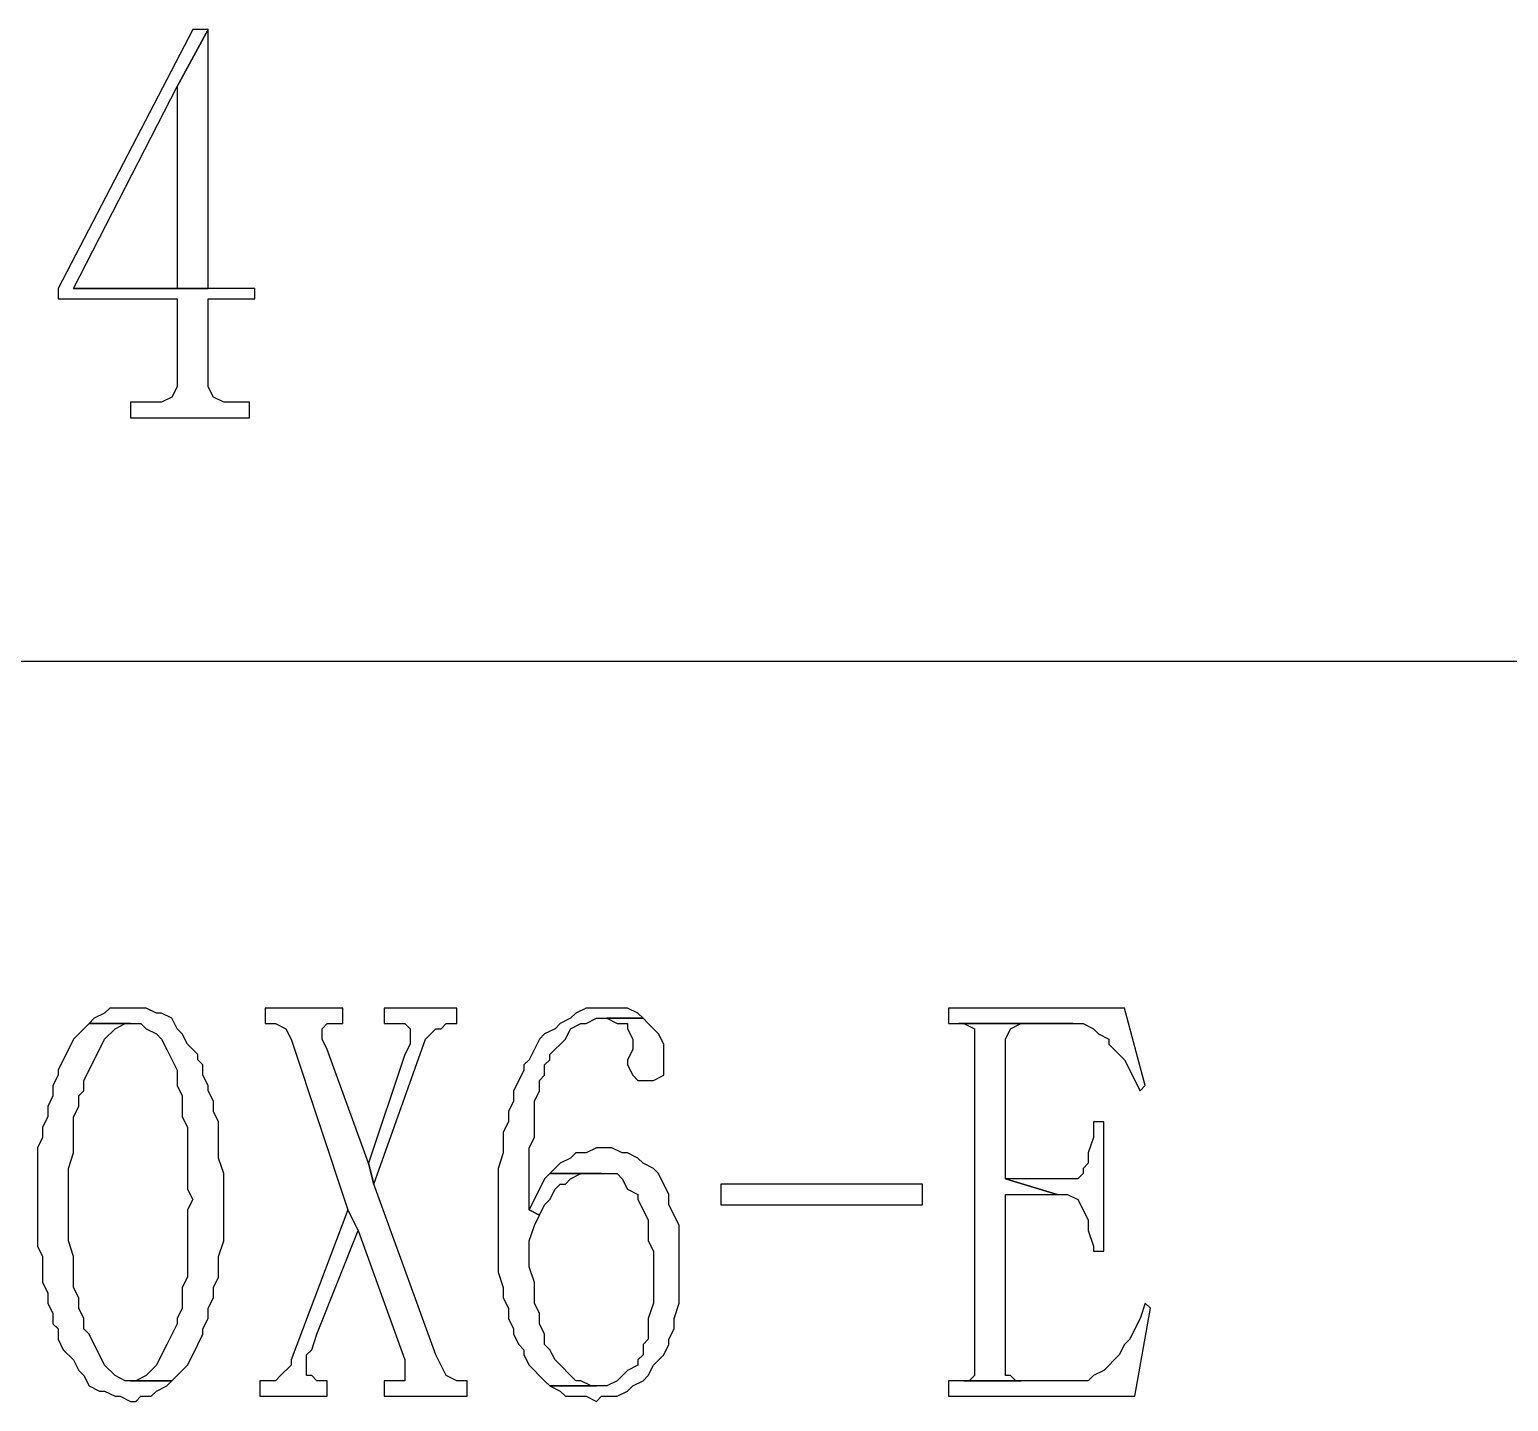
# Model space of a CAD drawing. Extents: x -15.4 to 0.8, y 0.3 to 11.8.
# Drawn here: x -2.0709 to -1.8328, y 1.3827 to 1.6036 of the extents above; entities that cross this region are included whole.
import ezdxf

# ---------------------------------------------------------------- set-up
doc = ezdxf.new("R2010")
doc.units = 0
doc.header["$MEASUREMENT"] = 0
doc.linetypes.add('AUSGEZOGEN', pattern=[0])
doc.layers.get('0').update_dxf_attribs({"linetype": 'AUSGEZOGEN'})

msp = doc.modelspace()

# ---------------------------------------------------------------- linework, layer by layer
for points in [[(-2.04211, 1.60356), (-2.04461, 1.60356), (-2.04461, 1.60356), (-2.06628, 1.5619), (-2.06628, 1.5619), (-2.06628, 1.56023), (-2.06628, 1.56023), (-2.04711, 1.56023), (-2.04711, 1.56023), (-2.04711, 1.54606), (-2.04711, 1.54606), (-2.04795, 1.5444), (-2.04795, 1.5444), (-2.04961, 1.54356), (-2.04961, 1.54356), (-2.05461, 1.54356), (-2.05461, 1.54356), (-2.05461, 1.54106), (-2.05461, 1.54106), (-2.03545, 1.54106), (-2.03545, 1.54106), (-2.03545, 1.54356), (-2.03545, 1.54356), (-2.03961, 1.54356), (-2.03961, 1.54356), (-2.04128, 1.5444), (-2.04128, 1.5444), (-2.04211, 1.54606), (-2.04211, 1.54606), (-2.04211, 1.56023), (-2.04211, 1.56023), (-2.03461, 1.56023), (-2.03461, 1.56023), (-2.03461, 1.5619), (-2.03461, 1.5619), (-2.06378, 1.5619), (-2.06378, 1.5619), (-2.04711, 1.5944), (-2.04211, 1.60356)], [(-2.04211, 1.60356), (-2.04711, 1.5944), (-2.04711, 1.5944), (-2.04711, 1.5619), (-2.04711, 1.5619), (-2.06378, 1.5619), (-2.06378, 1.5619), (-2.04211, 1.5619), (-2.04211, 1.60356)], [(-3.26878, 1.5019), (0.08122, 1.5019)], [(-2.05461, 1.44606), (-2.05795, 1.44606), (-2.05795, 1.44606), (-2.05878, 1.44523), (-2.05878, 1.44523), (-2.06045, 1.4444), (-2.06045, 1.4444), (-2.06128, 1.44356), (-2.06128, 1.44356), (-2.05295, 1.44356), (-2.05295, 1.44356), (-2.05211, 1.44273), (-2.05211, 1.44273), (-2.05045, 1.4419), (-2.05045, 1.4419), (-2.04961, 1.44106), (-2.04961, 1.44106), (-2.04878, 1.4394), (-2.04878, 1.4394), (-2.04711, 1.43606), (-2.04711, 1.43606), (-2.04711, 1.43356), (-2.04711, 1.43356), (-2.04628, 1.4319), (-2.04628, 1.4319), (-2.04628, 1.42856), (-2.04628, 1.42856), (-2.04545, 1.4269), (-2.04545, 1.4269), (-2.04545, 1.4169), (-2.04545, 1.4169), (-2.04461, 1.41523), (-2.04461, 1.41523), (-2.04545, 1.41356), (-2.04545, 1.41356), (-2.04545, 1.40273), (-2.04545, 1.40273), (-2.04628, 1.40106), (-2.04628, 1.40106), (-2.04628, 1.39773), (-2.04628, 1.39773), (-2.04711, 1.39606), (-2.04711, 1.39606), (-2.04711, 1.39523), (-2.04711, 1.39523), (-2.04878, 1.3919), (-2.04878, 1.3919), (-2.04961, 1.39023), (-2.04961, 1.39023), (-2.05045, 1.38856), (-2.05045, 1.38856), (-2.05211, 1.3869), (-2.05211, 1.3869), (-2.05378, 1.38606), (-2.05378, 1.38606), (-2.05461, 1.38606), (-2.05461, 1.38606), (-2.04795, 1.38606), (-2.04795, 1.38606), (-2.04545, 1.38856), (-2.04545, 1.38856), (-2.04461, 1.39023), (-2.04461, 1.39023), (-2.04378, 1.3919), (-2.04378, 1.3919), (-2.04295, 1.39356), (-2.04295, 1.39356), (-2.04295, 1.3944), (-2.04295, 1.3944), (-2.04211, 1.39606), (-2.04211, 1.39606), (-2.04211, 1.39773), (-2.04211, 1.39773), (-2.04128, 1.3994), (-2.04128, 1.3994), (-2.04128, 1.40106), (-2.04128, 1.40106), (-2.04045, 1.40273), (-2.04045, 1.40273), (-2.04045, 1.40606), (-2.04045, 1.40606), (-2.03961, 1.40856), (-2.03961, 1.40856), (-2.03961, 1.4194), (-2.03961, 1.4194), (-2.04045, 1.4219), (-2.04045, 1.4219), (-2.04045, 1.42773), (-2.04045, 1.42773), (-2.04128, 1.4294), (-2.04128, 1.4294), (-2.04128, 1.43106), (-2.04128, 1.43106), (-2.04211, 1.43273), (-2.04211, 1.43273), (-2.04211, 1.43356), (-2.04211, 1.43356), (-2.04295, 1.43523), (-2.04295, 1.43523), (-2.04295, 1.4369), (-2.04295, 1.4369), (-2.04378, 1.43773), (-2.04378, 1.43773), (-2.04378, 1.43856), (-2.04378, 1.43856), (-2.04545, 1.44023), (-2.04545, 1.44023), (-2.04628, 1.4419), (-2.04628, 1.4419), (-2.04711, 1.44273), (-2.04711, 1.44273), (-2.04795, 1.4444), (-2.04795, 1.4444), (-2.04961, 1.44523), (-2.04961, 1.44523), (-2.05045, 1.44523), (-2.05045, 1.44523), (-2.05211, 1.44606), (-2.05211, 1.44606), (-2.05295, 1.44606), (-2.05461, 1.44606)], [(-2.02045, 1.44606), (-2.03295, 1.44606), (-2.03295, 1.44606), (-2.03295, 1.44356), (-2.03295, 1.44356), (-2.03128, 1.44356), (-2.03128, 1.44356), (-2.02961, 1.44273), (-2.02961, 1.44273), (-2.02878, 1.44106), (-2.02878, 1.44106), (-2.01961, 1.41356), (-2.01961, 1.41356), (-2.01795, 1.41023), (-2.01795, 1.41023), (-2.01045, 1.3894), (-2.01045, 1.3894), (-2.01045, 1.38606), (-2.01045, 1.38606), (-2.01378, 1.38606), (-2.01378, 1.38606), (-2.01378, 1.38356), (-2.01378, 1.38356), (-2.00045, 1.38356), (-2.00045, 1.38356), (-2.00045, 1.38606), (-2.00045, 1.38606), (-2.00211, 1.38606), (-2.00211, 1.38606), (-2.00378, 1.3869), (-2.00378, 1.3869), (-2.00545, 1.39023), (-2.00545, 1.39023), (-2.01545, 1.41773), (-2.01545, 1.41773), (-2.01628, 1.42106), (-2.01628, 1.42106), (-2.02295, 1.4394), (-2.02295, 1.4394), (-2.02378, 1.44106), (-2.02378, 1.44106), (-2.02378, 1.44273), (-2.02378, 1.44273), (-2.02295, 1.44356), (-2.02295, 1.44356), (-2.02045, 1.44356), (-2.02045, 1.44606)], [(-2.00211, 1.44606), (-2.01378, 1.44606), (-2.01378, 1.44606), (-2.01378, 1.44356), (-2.01378, 1.44356), (-2.01045, 1.44356), (-2.01045, 1.44356), (-2.00961, 1.44273), (-2.00961, 1.44273), (-2.00961, 1.44023), (-2.00961, 1.44023), (-2.01045, 1.43856), (-2.01045, 1.43856), (-2.01628, 1.42106), (-2.01628, 1.42106), (-2.01545, 1.41773), (-2.01545, 1.41773), (-2.00711, 1.44106), (-2.00711, 1.44106), (-2.00545, 1.44273), (-2.00545, 1.44273), (-2.00461, 1.44273), (-2.00461, 1.44273), (-2.00378, 1.44356), (-2.00378, 1.44356), (-2.00211, 1.44356), (-2.00211, 1.44606)], [(-1.97795, 1.44606), (-1.98128, 1.44606), (-1.98128, 1.44606), (-1.98295, 1.44523), (-1.98295, 1.44523), (-1.98378, 1.4444), (-1.98378, 1.4444), (-1.98545, 1.44356), (-1.98545, 1.44356), (-1.98628, 1.44273), (-1.98628, 1.44273), (-1.98795, 1.4419), (-1.98795, 1.4419), (-1.98878, 1.44106), (-1.98878, 1.44106), (-1.99045, 1.43773), (-1.99045, 1.43773), (-1.99128, 1.4369), (-1.99128, 1.4369), (-1.99128, 1.43606), (-1.99128, 1.43606), (-1.99211, 1.4344), (-1.99211, 1.4344), (-1.99295, 1.43273), (-1.99295, 1.43273), (-1.99295, 1.43106), (-1.99295, 1.43106), (-1.99378, 1.4294), (-1.99378, 1.4294), (-1.99378, 1.42773), (-1.99378, 1.42773), (-1.99461, 1.42606), (-1.99461, 1.42606), (-1.99461, 1.42273), (-1.99461, 1.42273), (-1.99545, 1.42023), (-1.99545, 1.42023), (-1.99545, 1.40356), (-1.99545, 1.40356), (-1.99461, 1.40106), (-1.99461, 1.40106), (-1.99461, 1.3994), (-1.99461, 1.3994), (-1.99378, 1.39773), (-1.99378, 1.39773), (-1.99378, 1.39606), (-1.99378, 1.39606), (-1.99295, 1.3944), (-1.99295, 1.3944), (-1.99295, 1.39356), (-1.99295, 1.39356), (-1.99211, 1.3919), (-1.99211, 1.3919), (-1.99128, 1.39106), (-1.99128, 1.39106), (-1.99128, 1.39023), (-1.99128, 1.39023), (-1.99045, 1.38856), (-1.99045, 1.38856), (-1.98795, 1.38606), (-1.98795, 1.38606), (-1.98711, 1.38523), (-1.98711, 1.38523), (-1.97961, 1.38523), (-1.97961, 1.38523), (-1.98045, 1.38523), (-1.98045, 1.38523), (-1.98211, 1.38606), (-1.98211, 1.38606), (-1.98295, 1.38606), (-1.98295, 1.38606), (-1.98628, 1.3894), (-1.98628, 1.3894), (-1.98711, 1.39106), (-1.98711, 1.39106), (-1.98795, 1.3919), (-1.98795, 1.3919), (-1.98795, 1.39356), (-1.98795, 1.39356), (-1.98878, 1.39523), (-1.98878, 1.39523), (-1.98878, 1.3969), (-1.98878, 1.3969), (-1.98961, 1.39856), (-1.98961, 1.39856), (-1.98961, 1.4019), (-1.98961, 1.4019), (-1.99045, 1.4044), (-1.99045, 1.4044), (-1.99045, 1.40856), (-1.99045, 1.40856), (-1.98961, 1.41106), (-1.98961, 1.41106), (-1.98878, 1.41273), (-1.98878, 1.41273), (-1.99045, 1.41356), (-1.99045, 1.41356), (-1.99045, 1.42356), (-1.99045, 1.42356), (-1.98961, 1.42523), (-1.98961, 1.42523), (-1.98961, 1.43106), (-1.98961, 1.43106), (-1.98878, 1.43273), (-1.98878, 1.43273), (-1.98878, 1.4344), (-1.98878, 1.4344), (-1.98795, 1.43523), (-1.98795, 1.43523), (-1.98795, 1.4369), (-1.98795, 1.4369), (-1.98711, 1.43773), (-1.98711, 1.43773), (-1.98711, 1.43856), (-1.98711, 1.43856), (-1.98461, 1.44106), (-1.98461, 1.44106), (-1.98378, 1.44273), (-1.98378, 1.44273), (-1.98211, 1.44356), (-1.98211, 1.44356), (-1.98128, 1.44356), (-1.98128, 1.44356), (-1.97961, 1.4444), (-1.97961, 1.4444), (-1.97211, 1.4444), (-1.97211, 1.4444), (-1.97295, 1.44523), (-1.97295, 1.44523), (-1.97461, 1.44606), (-1.97461, 1.44606), (-1.97628, 1.44606), (-1.97795, 1.44606)], [(-1.89461, 1.44606), (-1.92295, 1.44606), (-1.92295, 1.44606), (-1.92295, 1.44356), (-1.92295, 1.44356), (-1.90128, 1.44356), (-1.90128, 1.44356), (-1.89961, 1.44273), (-1.89961, 1.44273), (-1.89878, 1.4419), (-1.89878, 1.4419), (-1.89711, 1.44106), (-1.89711, 1.44106), (-1.89711, 1.44023), (-1.89711, 1.44023), (-1.89461, 1.43773), (-1.89461, 1.43773), (-1.89378, 1.43606), (-1.89378, 1.43606), (-1.89295, 1.4344), (-1.89295, 1.4344), (-1.89211, 1.43273), (-1.89211, 1.43273), (-1.89128, 1.43356), (-1.89461, 1.44606)], [(-2.06128, 1.44356), (-2.06378, 1.44106), (-2.06378, 1.44106), (-2.06628, 1.43606), (-2.06628, 1.43606), (-2.06628, 1.43523), (-2.06628, 1.43523), (-2.06711, 1.43356), (-2.06711, 1.43356), (-2.06711, 1.4319), (-2.06711, 1.4319), (-2.06795, 1.43023), (-2.06795, 1.43023), (-2.06795, 1.42856), (-2.06795, 1.42856), (-2.06878, 1.4269), (-2.06878, 1.4269), (-2.06878, 1.42523), (-2.06878, 1.42523), (-2.06961, 1.42356), (-2.06961, 1.42356), (-2.06961, 1.40773), (-2.06961, 1.40773), (-2.06878, 1.40606), (-2.06878, 1.40606), (-2.06878, 1.4019), (-2.06878, 1.4019), (-2.06795, 1.40023), (-2.06795, 1.40023), (-2.06795, 1.39856), (-2.06795, 1.39856), (-2.06711, 1.3969), (-2.06711, 1.3969), (-2.06711, 1.39523), (-2.06711, 1.39523), (-2.06628, 1.3944), (-2.06628, 1.3944), (-2.06628, 1.39273), (-2.06628, 1.39273), (-2.06545, 1.39106), (-2.06545, 1.39106), (-2.06378, 1.3894), (-2.06378, 1.3894), (-2.06295, 1.38773), (-2.06295, 1.38773), (-2.06211, 1.3869), (-2.06211, 1.3869), (-2.06128, 1.38523), (-2.06128, 1.38523), (-2.05961, 1.3844), (-2.05961, 1.3844), (-2.05878, 1.3844), (-2.05878, 1.3844), (-2.05711, 1.38356), (-2.05711, 1.38356), (-2.05628, 1.38356), (-2.05628, 1.38356), (-2.05461, 1.38273), (-2.05461, 1.38273), (-2.05378, 1.38273), (-2.05378, 1.38273), (-2.05295, 1.38356), (-2.05295, 1.38356), (-2.05128, 1.38356), (-2.05128, 1.38356), (-2.05045, 1.3844), (-2.05045, 1.3844), (-2.04878, 1.38523), (-2.04878, 1.38523), (-2.04795, 1.38606), (-2.04795, 1.38606), (-2.05545, 1.38606), (-2.05545, 1.38606), (-2.05711, 1.3869), (-2.05711, 1.3869), (-2.05878, 1.38856), (-2.05878, 1.38856), (-2.05961, 1.39023), (-2.05961, 1.39023), (-2.06045, 1.3919), (-2.06045, 1.3919), (-2.06128, 1.39356), (-2.06128, 1.39356), (-2.06211, 1.3944), (-2.06211, 1.3944), (-2.06211, 1.39606), (-2.06211, 1.39606), (-2.06295, 1.39773), (-2.06295, 1.39773), (-2.06295, 1.3994), (-2.06295, 1.3994), (-2.06378, 1.40106), (-2.06378, 1.40106), (-2.06378, 1.40606), (-2.06378, 1.40606), (-2.06461, 1.40856), (-2.06461, 1.40856), (-2.06461, 1.42023), (-2.06461, 1.42023), (-2.06378, 1.42273), (-2.06378, 1.42273), (-2.06378, 1.42856), (-2.06378, 1.42856), (-2.06295, 1.43023), (-2.06295, 1.43023), (-2.06295, 1.4319), (-2.06295, 1.4319), (-2.06211, 1.43273), (-2.06211, 1.43273), (-2.06211, 1.4344), (-2.06211, 1.4344), (-2.05961, 1.4394), (-2.05961, 1.4394), (-2.05878, 1.44106), (-2.05878, 1.44106), (-2.05711, 1.44273), (-2.05711, 1.44273), (-2.05545, 1.44356), (-2.05545, 1.44356), (-2.05461, 1.44356), (-2.06128, 1.44356)], [(-1.97211, 1.4444), (-1.97795, 1.4444), (-1.97795, 1.4444), (-1.97628, 1.44356), (-1.97628, 1.44356), (-1.97461, 1.44356), (-1.97461, 1.44356), (-1.97461, 1.44273), (-1.97461, 1.44273), (-1.97378, 1.44106), (-1.97378, 1.44106), (-1.97378, 1.4394), (-1.97378, 1.4394), (-1.97461, 1.43773), (-1.97461, 1.43773), (-1.97461, 1.4369), (-1.97461, 1.4369), (-1.97378, 1.43523), (-1.97378, 1.43523), (-1.97295, 1.4344), (-1.97295, 1.4344), (-1.97045, 1.4344), (-1.97045, 1.4344), (-1.96878, 1.43523), (-1.96878, 1.43523), (-1.96878, 1.44023), (-1.96878, 1.44023), (-1.96961, 1.4419), (-1.96961, 1.4419), (-1.97128, 1.44356), (-1.97211, 1.4444)], [(-1.92128, 1.44356), (-1.92045, 1.44356), (-1.92045, 1.44356), (-1.91878, 1.44273), (-1.91878, 1.44273), (-1.91878, 1.3869), (-1.91878, 1.3869), (-1.91961, 1.38606), (-1.91961, 1.38606), (-1.92045, 1.38606), (-1.92045, 1.38606), (-1.91128, 1.38606), (-1.91128, 1.38606), (-1.91211, 1.38606), (-1.91211, 1.38606), (-1.91295, 1.3869), (-1.91295, 1.3869), (-1.91378, 1.3869), (-1.91378, 1.3869), (-1.91378, 1.41606), (-1.91378, 1.41606), (-1.90545, 1.41606), (-1.90545, 1.41606), (-1.91378, 1.41856), (-1.91378, 1.41856), (-1.91378, 1.44106), (-1.91378, 1.44106), (-1.91295, 1.44273), (-1.91295, 1.44273), (-1.91128, 1.44356), (-1.91128, 1.44356), (-1.90295, 1.44356), (-1.92128, 1.44356)], [(-1.89795, 1.42773), (-1.89961, 1.42773), (-1.89961, 1.42773), (-1.89961, 1.42523), (-1.89961, 1.42523), (-1.90045, 1.42273), (-1.90045, 1.42273), (-1.90045, 1.42106), (-1.90045, 1.42106), (-1.90128, 1.42023), (-1.90128, 1.42023), (-1.90128, 1.4194), (-1.90128, 1.4194), (-1.90211, 1.41856), (-1.90211, 1.41856), (-1.91378, 1.41856), (-1.91378, 1.41856), (-1.90545, 1.41606), (-1.90545, 1.41606), (-1.90378, 1.41606), (-1.90378, 1.41606), (-1.90211, 1.41523), (-1.90211, 1.41523), (-1.90128, 1.41356), (-1.90128, 1.41356), (-1.90045, 1.4119), (-1.90045, 1.4119), (-1.90045, 1.41023), (-1.90045, 1.41023), (-1.89961, 1.40773), (-1.89961, 1.40773), (-1.89961, 1.4069), (-1.89961, 1.4069), (-1.89795, 1.4069), (-1.89795, 1.42773)], [(-1.97878, 1.42356), (-1.97961, 1.42356), (-1.97961, 1.42356), (-1.98128, 1.42273), (-1.98128, 1.42273), (-1.98295, 1.42273), (-1.98295, 1.42273), (-1.98378, 1.4219), (-1.98378, 1.4219), (-1.98545, 1.42106), (-1.98545, 1.42106), (-1.98711, 1.4194), (-1.98711, 1.4194), (-1.97628, 1.4194), (-1.97628, 1.4194), (-1.97545, 1.41856), (-1.97545, 1.41856), (-1.97461, 1.4169), (-1.97461, 1.4169), (-1.97295, 1.41606), (-1.97295, 1.41606), (-1.97295, 1.41523), (-1.97295, 1.41523), (-1.97211, 1.41356), (-1.97211, 1.41356), (-1.97128, 1.4119), (-1.97128, 1.4119), (-1.97128, 1.40856), (-1.97128, 1.40856), (-1.97045, 1.4069), (-1.97045, 1.4069), (-1.97045, 1.39856), (-1.97045, 1.39856), (-1.97128, 1.39606), (-1.97128, 1.39606), (-1.97128, 1.39273), (-1.97128, 1.39273), (-1.97211, 1.3919), (-1.97211, 1.3919), (-1.97211, 1.39023), (-1.97211, 1.39023), (-1.97295, 1.3894), (-1.97295, 1.3894), (-1.97295, 1.38856), (-1.97295, 1.38856), (-1.97461, 1.38773), (-1.97461, 1.38773), (-1.97628, 1.38606), (-1.97628, 1.38606), (-1.97795, 1.38523), (-1.97795, 1.38523), (-1.98711, 1.38523), (-1.98711, 1.38523), (-1.98545, 1.3844), (-1.98545, 1.3844), (-1.98461, 1.38356), (-1.98461, 1.38356), (-1.98128, 1.38356), (-1.98128, 1.38356), (-1.97961, 1.38273), (-1.97961, 1.38273), (-1.97878, 1.38356), (-1.97878, 1.38356), (-1.97628, 1.38356), (-1.97628, 1.38356), (-1.97461, 1.3844), (-1.97461, 1.3844), (-1.97378, 1.38523), (-1.97378, 1.38523), (-1.97211, 1.38606), (-1.97211, 1.38606), (-1.97128, 1.3869), (-1.97128, 1.3869), (-1.97045, 1.38856), (-1.97045, 1.38856), (-1.96878, 1.39023), (-1.96878, 1.39023), (-1.96795, 1.3919), (-1.96795, 1.3919), (-1.96795, 1.39273), (-1.96795, 1.39273), (-1.96711, 1.3944), (-1.96711, 1.3944), (-1.96711, 1.39606), (-1.96711, 1.39606), (-1.96628, 1.39856), (-1.96628, 1.39856), (-1.96628, 1.41106), (-1.96628, 1.41106), (-1.96711, 1.41273), (-1.96711, 1.41273), (-1.96795, 1.4144), (-1.96795, 1.4144), (-1.96795, 1.41606), (-1.96795, 1.41606), (-1.96961, 1.4194), (-1.96961, 1.4194), (-1.97045, 1.42023), (-1.97045, 1.42023), (-1.97211, 1.42106), (-1.97211, 1.42106), (-1.97295, 1.4219), (-1.97295, 1.4219), (-1.97461, 1.42273), (-1.97461, 1.42273), (-1.97545, 1.42273), (-1.97545, 1.42273), (-1.97711, 1.42356), (-1.97878, 1.42356)], [(-1.98711, 1.4194), (-1.98795, 1.41856), (-1.98795, 1.41856), (-1.99045, 1.41356), (-1.99045, 1.41356), (-1.98878, 1.41273), (-1.98878, 1.41273), (-1.98795, 1.4144), (-1.98795, 1.4144), (-1.98711, 1.41523), (-1.98711, 1.41523), (-1.98628, 1.4169), (-1.98628, 1.4169), (-1.98545, 1.41773), (-1.98545, 1.41773), (-1.98461, 1.41773), (-1.98461, 1.41773), (-1.98378, 1.41856), (-1.98378, 1.41856), (-1.98211, 1.4194), (-1.98211, 1.4194), (-1.97878, 1.4194), (-1.98711, 1.4194)], [(-1.92711, 1.4144), (-1.92711, 1.41773), (-1.92711, 1.41773), (-1.95961, 1.41773), (-1.95961, 1.41773), (-1.95961, 1.4144), (-1.95961, 1.4144), (-1.92711, 1.4144), (-1.92711, 1.4144)], [(-2.01961, 1.41356), (-2.02878, 1.3894), (-2.02878, 1.3894), (-2.02878, 1.38856), (-2.02878, 1.38856), (-2.03045, 1.3869), (-2.03045, 1.3869), (-2.03128, 1.38606), (-2.03128, 1.38606), (-2.03378, 1.38606), (-2.03378, 1.38606), (-2.03378, 1.38356), (-2.03378, 1.38356), (-2.02295, 1.38356), (-2.02295, 1.38356), (-2.02295, 1.38606), (-2.02295, 1.38606), (-2.02461, 1.38606), (-2.02461, 1.38606), (-2.02545, 1.3869), (-2.02545, 1.3869), (-2.02628, 1.3869), (-2.02628, 1.3869), (-2.02628, 1.39023), (-2.02628, 1.39023), (-2.02545, 1.39106), (-2.02545, 1.39106), (-2.02461, 1.39356), (-2.02461, 1.39356), (-2.01795, 1.41023), (-2.01961, 1.41356)], [(-1.89128, 1.39856), (-1.89211, 1.39606), (-1.89211, 1.39606), (-1.89295, 1.3944), (-1.89295, 1.3944), (-1.89378, 1.39273), (-1.89378, 1.39273), (-1.89461, 1.3919), (-1.89461, 1.3919), (-1.89545, 1.39023), (-1.89545, 1.39023), (-1.89795, 1.38773), (-1.89795, 1.38773), (-1.89961, 1.3869), (-1.89961, 1.3869), (-1.90045, 1.38606), (-1.90045, 1.38606), (-1.92295, 1.38606), (-1.92295, 1.38606), (-1.92295, 1.38356), (-1.92295, 1.38356), (-1.89295, 1.38356), (-1.89295, 1.38356), (-1.89045, 1.39773), (-1.89128, 1.39856)]]:
    msp.add_lwpolyline(points)

doc.saveas('drawing.dxf')
